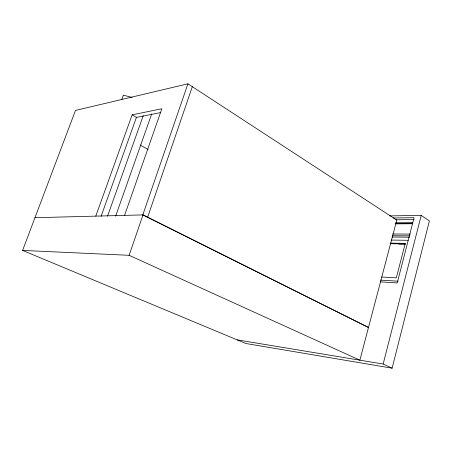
<?xml version="1.0" encoding="UTF-8"?>
<svg xmlns="http://www.w3.org/2000/svg" width="452" height="452" viewBox="0 0 452 452"><rect width="100%" height="100%" fill="white"/><g stroke="black" fill="none" stroke-linecap="round" stroke-linejoin="round"><path stroke-width="0.68" d="M22.6 250.419L129.119 255.307L359.871 360.182L396.783 220.09L187.919 83.812L75.478 110.441L22.6 250.419L245.899 343.509L392.121 368.188L429.4 220.926L421.224 215.372L389.545 215.909M392.121 368.188L383.143 364.035L421.224 215.372M187.919 83.812L142.815 214.903L368.487 327.48L143.018 214.898L34.957 217.706M129.119 255.307L143.018 214.898M147.612 217.299L192.32 86.682M124.566 215.378L161.856 108.757L132.125 114.853L95.79 216.124M115.661 216.112L151.708 113.847M107.582 216.096L143.239 115.65M101.107 216.327L136.431 117.39L160.844 112.531M121.661 99.785L123.351 95.157L132.08 97.451M393.116 217.988L414.066 217.689L397.212 282.941L380.477 281.862M395.867 219.785L414.021 219.565M395.681 222.785L412.608 222.644M395.647 223.683L412.569 223.559M395.918 223.859L412.84 223.74M392.726 234L410.354 234.091M392.364 235.729L409.817 235.859M392.025 237.034L409.472 237.193M391.127 240.074L408.06 240.289M390.5 243.119L405.258 243.362L396.319 277.873L381.567 277.008M390.07 243.701L405.523 243.961M398.777 244.018L405.099 244.125M380.578 280.116L398.195 281.212M237.181 339.876L383.143 364.035M140.126 145.024L148.103 149.522M132.125 114.853L136.431 117.39"/></g></svg>
